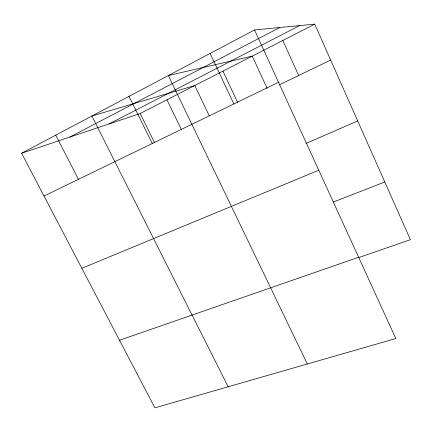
<?xml version="1.0" encoding="UTF-8"?>
<svg xmlns="http://www.w3.org/2000/svg" width="432" height="432" viewBox="0 0 432 432"><rect width="100%" height="100%" fill="white"/><g stroke="black" fill="none" stroke-linecap="round" stroke-linejoin="round"><path stroke-width="0.65" d="M254.54 29.938L395.825 338.526L154.91 407.851L21.6 153.23L254.54 29.938L314.707 24.149L410.4 239.674L358.436 257.699M69.806 137.079L279.763 27.513M109.177 123.887L299.57 25.607M21.6 153.23L140.2 113.497L314.707 24.149M44.005 196.025L278.505 82.285M279.45 84.78L330.647 60.048M305.878 143.51L357.691 120.955M81.837 268.283L318.762 170.219M333.396 202.003L384.793 182.007M119.524 340.259L358.625 257.272M55.755 135.151L78.446 179.323M228.172 386.77L91.892 116.024L194.81 85.536L209.212 115.733M140.2 113.497L154.645 142.841M129.022 96.374L152.258 143.521M166.957 99.797L181.526 129.854M307.325 363.992L168.367 75.546L252.277 56.117L267.187 88.463M222.961 71.123L237.762 102.681M210.13 53.444L233.869 103.934M282.83 40.468L298.685 75.492"/></g></svg>
